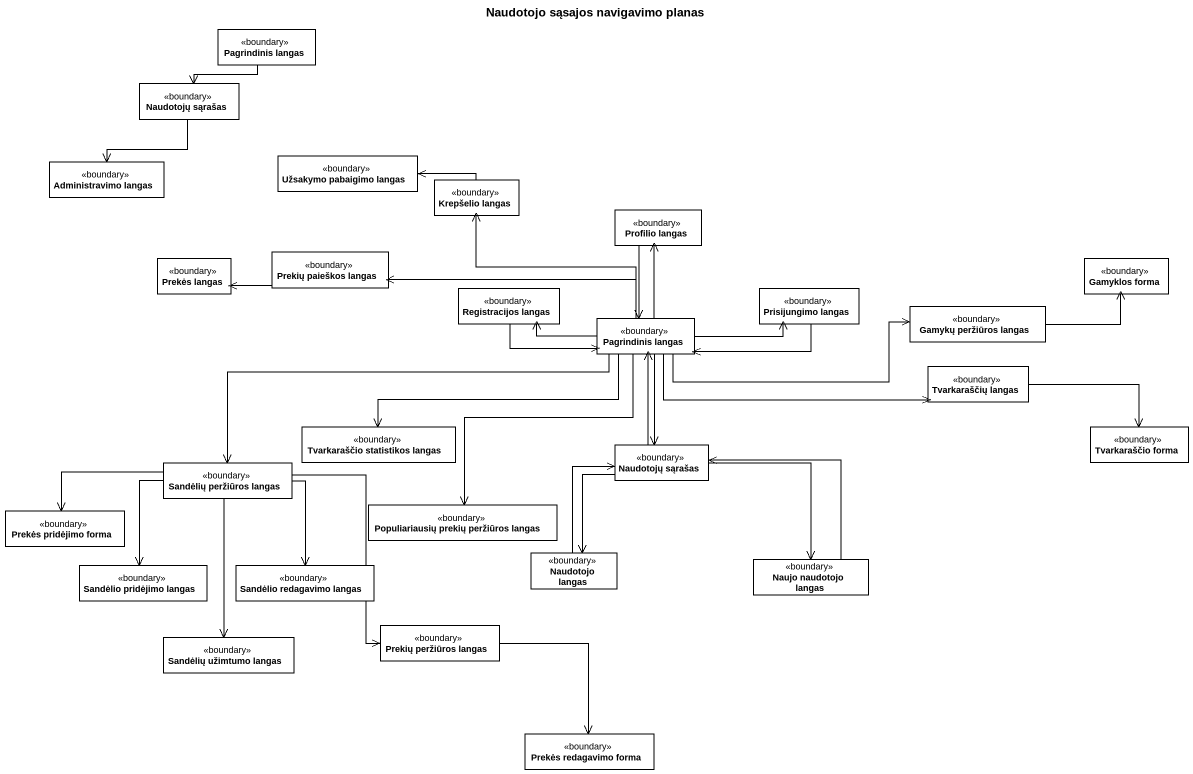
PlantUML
@startuml
title Naudotojo sąsajos navigavimo planas
hide circle
hide empty members
class "Pagrindinis langas" as Pagrindinis_langas <<boundary>>
class "Naudotojų sąrašas" as Naudotojų_sąrašas <<boundary>>
class "Administravimo langas" as Administravimo_langas <<boundary>>
class "Užsakymo pabaigimo langas" as Užsakymo_pabaigimo_langas <<boundary>>
class "Krepšelio langas" as Krepšelio_langas <<boundary>>
class "Profilio langas" as Profilio_langas <<boundary>>
class "Prekės langas" as Prekės_langas <<boundary>>
class "Prekių paieškos langas" as Prekių_paieškos_langas <<boundary>>
class "Gamyklos forma" as Gamyklos_forma <<boundary>>
class "Registracijos langas" as Registracijos_langas <<boundary>>
class "Prisijungimo langas" as Prisijungimo_langas <<boundary>>
class "Pagrindinis langas" as Pagrindinis_langas_2 <<boundary>>
class "Gamykų peržiūros langas" as Gamykų_peržiūros_langas <<boundary>>
class "Tvarkaraščių langas" as Tvarkaraščių_langas <<boundary>>
class "Tvarkaraščio statistikos langas" as Tvarkaraščio_statistikos <<boundary>>
class "Naudotojų sąrašas" as Naudotojų_sąrašas_2 <<boundary>>
class "Tvarkaraščio forma" as Tvarkaraščio_forma <<boundary>>
class "Sandėlių peržiūros langas" as Sandėlių_peržiūros_langas <<boundary>>
class "Prekės pridėjimo forma" as Prekės_pridėjimo_forma <<boundary>>
class "Populiariausių prekių peržiūros langas" as Populiariausių_prekių <<boundary>>
class "Sandėlio pridėjimo langas" as Sandėlio_pridėjimo_langas <<boundary>>
class "Sandėlio redagavimo langas" as Sandėlio_redagavimo_langas <<boundary>>
class "Naudotojo langas" as Naudotojo_langas <<boundary>>
class "Naujo naudotojo langas" as Naujo_naudotojo_langas <<boundary>>
class "Sandėlių užimtumo langas" as Sandėlių_užimtumo_langas <<boundary>>
class "Prekių peržiūros langas" as Prekių_peržiūros_langas <<boundary>>
class "Prekės redagavimo forma" as Prekės_redagavimo_forma <<boundary>>
Pagrindinis_langas --> Naudotojų_sąrašas
Naudotojų_sąrašas --> Administravimo_langas
Krepšelio_langas -left-> Užsakymo_pabaigimo_langas
Profilio_langas --> Pagrindinis_langas_2
Prekių_paieškos_langas -left-> Prekės_langas
Registracijos_langas -right-> Pagrindinis_langas_2
Prisijungimo_langas -left-> Pagrindinis_langas_2
Pagrindinis_langas_2 -up-> Krepšelio_langas
Pagrindinis_langas_2 -up-> Profilio_langas
Pagrindinis_langas_2 -left-> Prekių_paieškos_langas
Pagrindinis_langas_2 -left-> Registracijos_langas
Pagrindinis_langas_2 -right-> Prisijungimo_langas
Pagrindinis_langas_2 -right-> Gamykų_peržiūros_langas
Pagrindinis_langas_2 -right-> Tvarkaraščių_langas
Pagrindinis_langas_2 -left-> Tvarkaraščio_statistikos
Pagrindinis_langas_2 --> Naudotojų_sąrašas_2
Pagrindinis_langas_2 -left-> Sandėlių_peržiūros_langas
Pagrindinis_langas_2 --> Populiariausių_prekių
Gamykų_peržiūros_langas -right-> Gamyklos_forma
Tvarkaraščių_langas -right-> Tvarkaraščio_forma
Naudotojų_sąrašas_2 -up-> Pagrindinis_langas_2
Naudotojų_sąrašas_2 --> Naudotojo_langas
Naudotojų_sąrašas_2 --> Naujo_naudotojo_langas
Sandėlių_peržiūros_langas -left-> Prekės_pridėjimo_forma
Sandėlių_peržiūros_langas --> Sandėlio_pridėjimo_langas
Sandėlių_peržiūros_langas --> Sandėlio_redagavimo_langas
Sandėlių_peržiūros_langas --> Sandėlių_užimtumo_langas
Sandėlių_peržiūros_langas --> Prekių_peržiūros_langas
Naudotojo_langas -up-> Naudotojų_sąrašas_2
Naujo_naudotojo_langas -up-> Naudotojų_sąrašas_2
Prekių_peržiūros_langas --> Prekės_redagavimo_forma
@enduml
